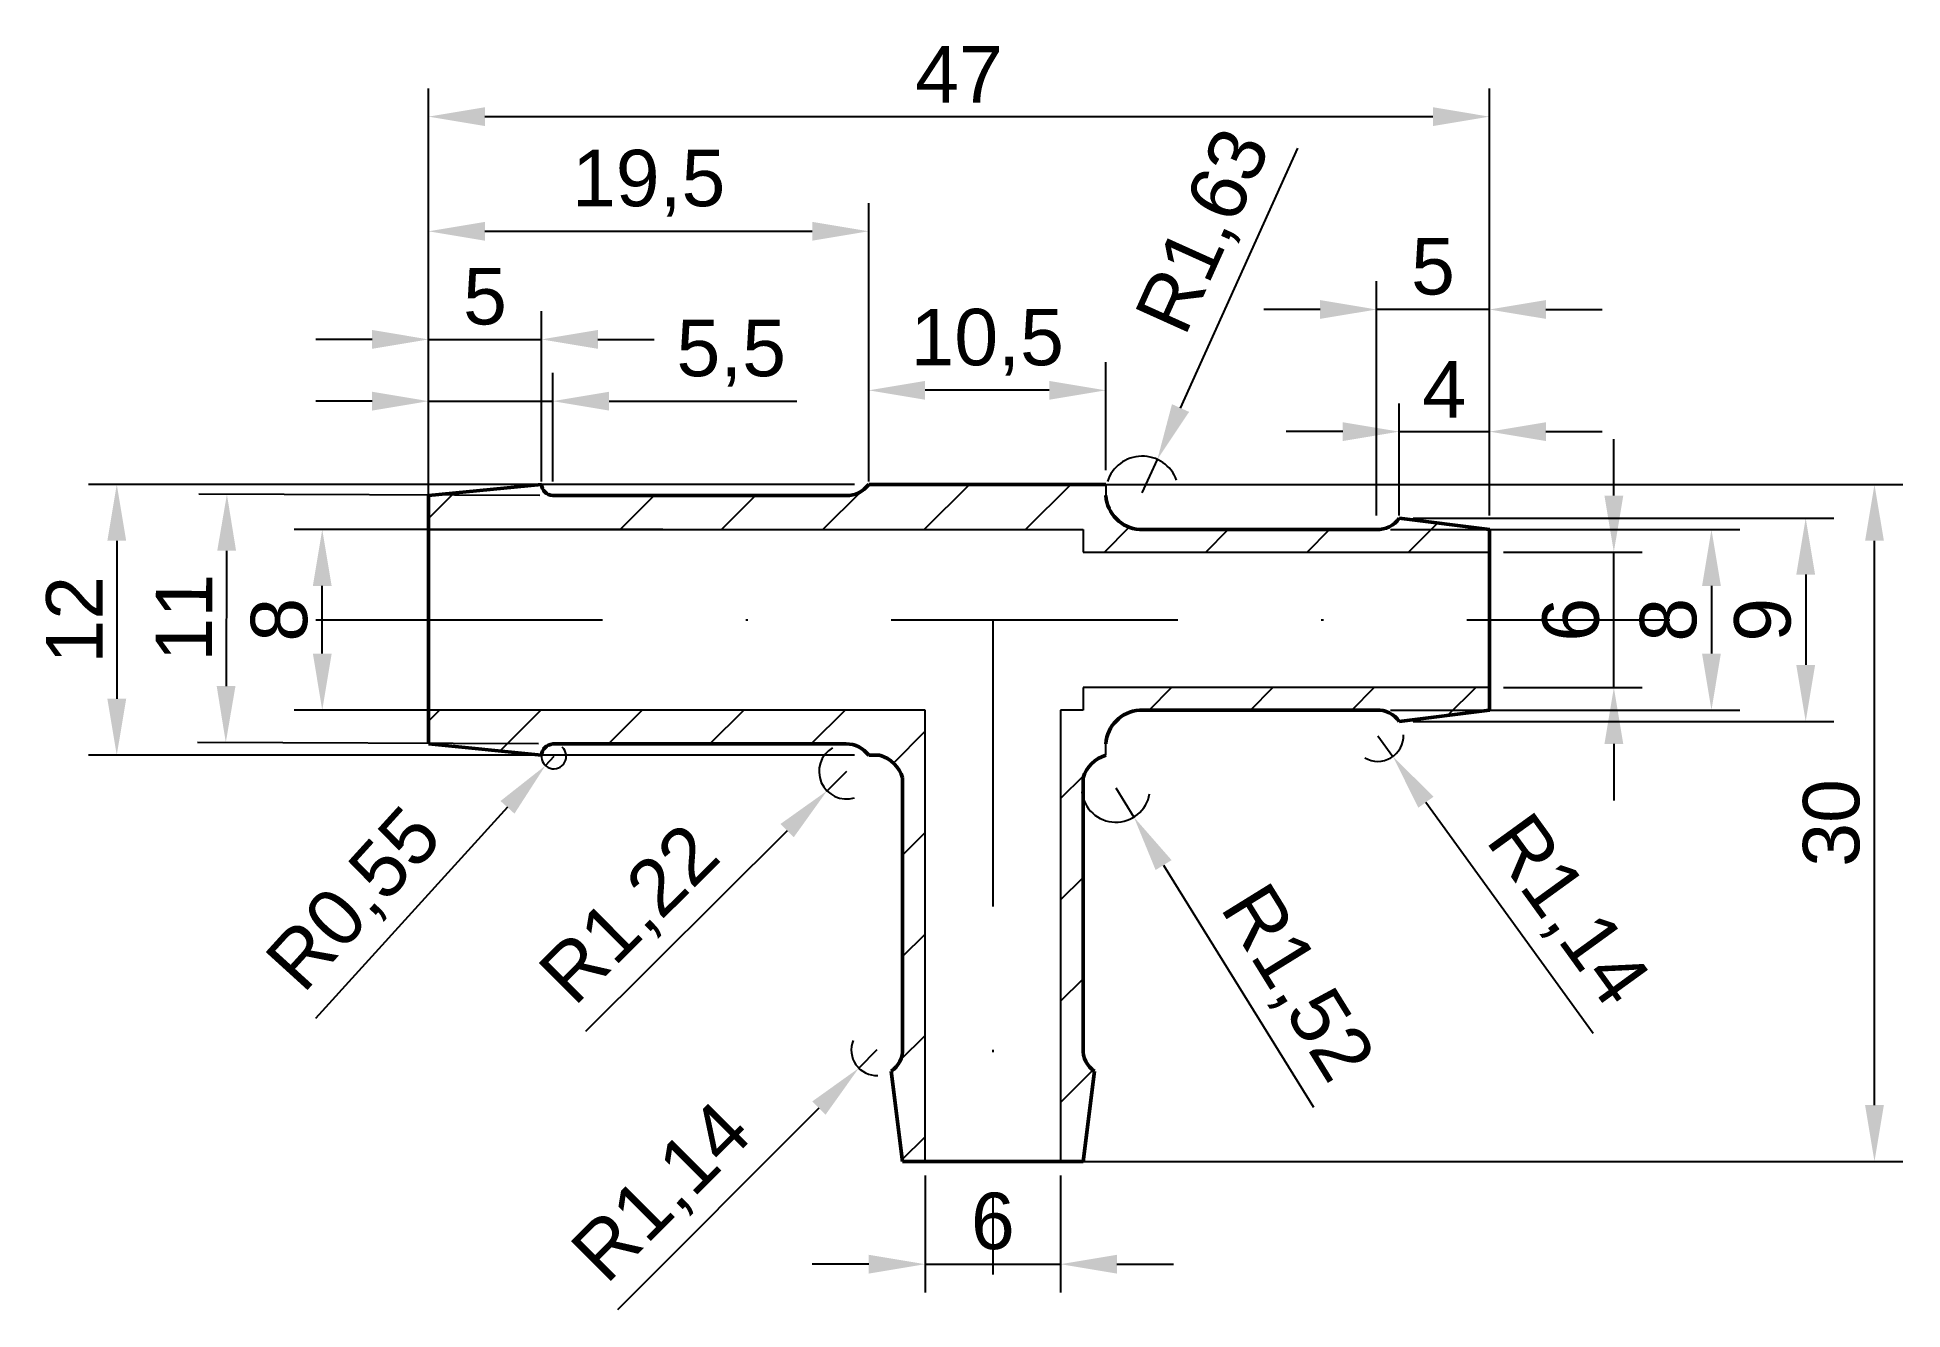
# Model space of a CAD drawing. Header units: millimetres. Extents: x -7.3 to 75.3, y -20.6 to 35.8.
import ezdxf

# ---------------------------------------------------------------- set-up
doc = ezdxf.new("R2010")
doc.units = ezdxf.units.MM
doc.linetypes.add('DASHDOT', pattern=[25.4, 12.7, -6.35, 0, -6.35])
doc.styles.get("Standard").update_dxf_attribs({"font": 'arial.ttf'})
doc.dimstyles.new('ISO-25', dxfattribs={"dimtxt": 2.5, "dimasz": 2.5, "dimexe": 1.25, "dimexo": 0.625, "dimtad": 1, "dimtxsty": 'Standard', "dimcen": 2.5, "dimadec": 0, "dimazin": 0, "dimtfac": 1, "dimtmove": 0, "dimatfit": 3, "dimfxl": 1, "dimarcsym": 0})

# ---------------------------------------------------------------- blocks, each defined once
blk = doc.blocks.new('*D9')
at = {"color": 0, "linetype": 'Continuous', "lineweight": -2}
for p, q in [((29.865, -9.057), (29.062, -9.862)), ((27.296, -11.631), (18.375, -20.566))]:
    blk.add_line(p, q, dxfattribs=at)
blk.add_arc((29.865, -9.057), 1.136, 158.31801, 272.04835, dxfattribs=at)
at = {"color": 0}
blk.add_solid([(27.591, -11.925), (27.001, -11.337), (29.062, -9.862)], dxfattribs=at)
at = {"layer": 'Defpoints', "color": 0}
for p in [(29.865, -9.057), (29.062, -9.862)]:
    blk.add_point(p, dxfattribs=at)
at = {"color": 0, "linetype": 'Continuous', "insert": (20.447, -15.48), "char_height": 2.5, "attachment_point": 5, "rotation": 45.04593}
blk.add_mtext('R1,14', dxfattribs=at)
blk = doc.blocks.new('*D10')
at = {"color": 0, "linetype": 'Continuous', "lineweight": -2}
for p, q in [((20.375, 14), (4.04, 14)), ((5.29, 8.5), (5.29, 11.5)), ((20.375, 6), (4.04, 6))]:
    blk.add_line(p, q, dxfattribs=at)
at = {"color": 0}
for points in [[(5.707, 11.5), (4.874, 11.5), (5.29, 14)], [(4.874, 8.5), (5.707, 8.5), (5.29, 6)]]:
    blk.add_solid(points, dxfattribs=at)
at = {"layer": 'Defpoints', "color": 0}
for p in [(5.29, 14), (21, 14), (21, 6)]:
    blk.add_point(p, dxfattribs=at)
at = {"color": 0, "linetype": 'Continuous', "insert": (3.389, 10), "char_height": 2.5, "attachment_point": 5, "rotation": 90}
blk.add_mtext('8', dxfattribs=at)
blk = doc.blocks.new('*D12')
at = {"color": 0, "linetype": 'Continuous', "lineweight": -2}
for p, q in [((28.875, 16), (-5.064, 16)), ((-3.814, 13.5), (-3.814, 6.5)), ((28.875, 4), (-5.064, 4))]:
    blk.add_line(p, q, dxfattribs=at)
at = {"color": 0}
for points in [[(-3.397, 13.5), (-4.23, 13.5), (-3.814, 16)], [(-4.23, 6.5), (-3.397, 6.5), (-3.814, 4)]]:
    blk.add_solid(points, dxfattribs=at)
at = {"layer": 'Defpoints', "color": 0}
for p in [(29.5, 16), (-3.814, 4), (29.5, 4)]:
    blk.add_point(p, dxfattribs=at)
at = {"color": 0, "linetype": 'Continuous', "insert": (-5.694, 10), "char_height": 2.5, "attachment_point": 5, "rotation": 90}
blk.add_mtext('12', dxfattribs=at)
blk = doc.blocks.new('*D13')
at = {"color": 0, "linetype": 'Continuous', "lineweight": -2}
for p, q in [((14.924, 15.5), (-0.184, 15.567)), ((1.055, 13.062), (1.028, 7.064)), ((14.875, 4.503), (-0.233, 4.569))]:
    blk.add_line(p, q, dxfattribs=at)
at = {"color": 0}
for points in [[(1.472, 13.06), (0.638, 13.064), (1.066, 15.562)], [(0.612, 7.066), (1.445, 7.062), (1.017, 4.564)]]:
    blk.add_solid(points, dxfattribs=at)
at = {"layer": 'Defpoints', "color": 0}
for p in [(15.549, 15.498), (1.017, 4.564), (15.5, 4.5)]:
    blk.add_point(p, dxfattribs=at)
at = {"color": 0, "linetype": 'Continuous', "insert": (-0.838, 10.098), "char_height": 2.5, "attachment_point": 5, "rotation": 89.74707}
blk.add_mtext('11', dxfattribs=at)
blk = doc.blocks.new('*D15')
at = {"color": 0, "linetype": 'Continuous', "lineweight": -2}
for p, q in [((62.513, 15.5), (62.513, 18)), ((57.625, 13), (63.763, 13)), ((62.513, 7), (62.513, 13)), ((57.625, 7), (63.763, 7)), ((62.513, 4.5), (62.513, 2))]:
    blk.add_line(p, q, dxfattribs=at)
at = {"color": 0}
for points in [[(62.096, 15.5), (62.93, 15.5), (62.513, 13)], [(62.93, 4.5), (62.096, 4.5), (62.513, 7)]]:
    blk.add_solid(points, dxfattribs=at)
at = {"layer": 'Defpoints', "color": 0}
for p in [(57, 13), (62.513, 13), (57, 7)]:
    blk.add_point(p, dxfattribs=at)
at = {"color": 0, "linetype": 'Continuous', "insert": (60.612, 10), "char_height": 2.5, "attachment_point": 5, "rotation": 90}
blk.add_mtext('6', dxfattribs=at)
blk = doc.blocks.new('*D16')
at = {"color": 0, "linetype": 'Continuous', "lineweight": -2}
for p, q in [((52.625, 14), (68.088, 14)), ((66.838, 11.5), (66.838, 8.5)), ((52.625, 6), (68.088, 6))]:
    blk.add_line(p, q, dxfattribs=at)
at = {"color": 0}
for points in [[(67.254, 11.5), (66.421, 11.5), (66.838, 14)], [(66.421, 8.5), (67.254, 8.5), (66.838, 6)]]:
    blk.add_solid(points, dxfattribs=at)
at = {"layer": 'Defpoints', "color": 0}
for p in [(52, 14), (52, 6), (66.838, 6)]:
    blk.add_point(p, dxfattribs=at)
at = {"color": 0, "linetype": 'Continuous', "insert": (64.936, 10), "char_height": 2.5, "attachment_point": 5, "rotation": 90}
blk.add_mtext('8', dxfattribs=at)
blk = doc.blocks.new('*D17')
at = {"color": 0, "linetype": 'Continuous', "lineweight": -2}
for p, q in [((38.625, 16), (75.31, 16)), ((74.06, -11.5), (74.06, 13.5)), ((38.625, -14), (75.31, -14))]:
    blk.add_line(p, q, dxfattribs=at)
at = {"color": 0}
for points in [[(74.477, 13.5), (73.644, 13.5), (74.06, 16)], [(73.644, -11.5), (74.477, -11.5), (74.06, -14)]]:
    blk.add_solid(points, dxfattribs=at)
at = {"layer": 'Defpoints', "color": 0}
for p in [(38, 16), (74.06, 16), (38, -14)]:
    blk.add_point(p, dxfattribs=at)
at = {"color": 0, "linetype": 'Continuous', "insert": (72.158, 1), "char_height": 2.5, "attachment_point": 5, "rotation": 90}
blk.add_mtext('30', dxfattribs=at)
blk = doc.blocks.new('*D18')
at = {"color": 0, "linetype": 'Continuous', "lineweight": -2}
for p, q in [((53.625, 14.5), (72.263, 14.5)), ((71.013, 12), (71.013, 8)), ((53.625, 5.5), (72.263, 5.5))]:
    blk.add_line(p, q, dxfattribs=at)
at = {"color": 0}
for points in [[(71.43, 12), (70.596, 12), (71.013, 14.5)], [(70.596, 8), (71.43, 8), (71.013, 5.5)]]:
    blk.add_solid(points, dxfattribs=at)
at = {"layer": 'Defpoints', "color": 0}
for p in [(53, 14.5), (53, 5.5), (71.013, 5.5)]:
    blk.add_point(p, dxfattribs=at)
at = {"color": 0, "linetype": 'Continuous', "insert": (69.111, 10), "char_height": 2.5, "attachment_point": 5, "rotation": 90}
blk.add_mtext('9', dxfattribs=at)
blk = doc.blocks.new('*D21')
at = {"color": 0, "linetype": 'Continuous', "lineweight": -2}
for p, q in [((52, 14.625), (52, 24.998)), ((57, 14.625), (57, 24.998)), ((49.5, 23.748), (47, 23.748)), ((57, 23.748), (52, 23.748)), ((59.5, 23.748), (62, 23.748))]:
    blk.add_line(p, q, dxfattribs=at)
at = {"color": 0}
for points in [[(49.5, 23.332), (49.5, 24.165), (52, 23.748)], [(59.5, 24.165), (59.5, 23.332), (57, 23.748)]]:
    blk.add_solid(points, dxfattribs=at)
at = {"layer": 'Defpoints', "color": 0}
for p in [(52, 23.748), (52, 14), (57, 14)]:
    blk.add_point(p, dxfattribs=at)
at = {"color": 0, "linetype": 'Continuous', "insert": (54.5, 25.645), "char_height": 2.5, "attachment_point": 5}
blk.add_mtext('5', dxfattribs=at)
blk = doc.blocks.new('*D22')
at = {"color": 0, "linetype": 'Continuous', "lineweight": -2}
for p, q in [((29.5, 16.625), (29.5, 21.417)), ((40, 16.625), (40, 21.417)), ((37.5, 20.167), (32, 20.167))]:
    blk.add_line(p, q, dxfattribs=at)
at = {"color": 0}
for points in [[(32, 20.583), (32, 19.75), (29.5, 20.167)], [(37.5, 19.75), (37.5, 20.583), (40, 20.167)]]:
    blk.add_solid(points, dxfattribs=at)
at = {"layer": 'Defpoints', "color": 0}
for p in [(29.5, 20.167), (29.5, 16), (40, 16)]:
    blk.add_point(p, dxfattribs=at)
at = {"color": 0, "linetype": 'Continuous', "insert": (34.75, 22.294), "char_height": 2.5, "attachment_point": 5}
blk.add_mtext('10,5', dxfattribs=at)
blk = doc.blocks.new('*D24')
at = {"color": 0, "linetype": 'Continuous', "lineweight": -2}
for p, q in [((43.316, 19.382), (48.508, 30.903)), ((41.621, 15.621), (42.289, 17.103))]:
    blk.add_line(p, q, dxfattribs=at)
blk.add_arc((41.621, 15.621), 1.626, 20.52054, 162.1068, dxfattribs=at)
at = {"color": 0}
blk.add_solid([(42.936, 19.554), (43.696, 19.211), (42.289, 17.103)], dxfattribs=at)
at = {"layer": 'Defpoints', "color": 0}
for p in [(42.289, 17.103), (41.621, 15.621)]:
    blk.add_point(p, dxfattribs=at)
at = {"color": 0, "linetype": 'Continuous', "insert": (44.486, 27.156), "char_height": 2.5, "attachment_point": 5, "rotation": 65.74144}
blk.add_mtext('R1,63', dxfattribs=at)
blk = doc.blocks.new('*D25')
at = {"color": 0, "linetype": 'Continuous', "lineweight": -2}
for p, q in [((52.057, 4.865), (52.724, 3.944)), ((54.19, 1.919), (61.592, -8.309))]:
    blk.add_line(p, q, dxfattribs=at)
blk.add_arc((52.057, 4.865), 1.136, 239.16655, 2.04835, dxfattribs=at)
at = {"color": 0}
blk.add_solid([(54.527, 2.163), (53.852, 1.675), (52.724, 3.944)], dxfattribs=at)
at = {"layer": 'Defpoints', "color": 0}
for p in [(52.057, 4.865), (52.724, 3.944)]:
    blk.add_point(p, dxfattribs=at)
at = {"color": 0, "linetype": 'Continuous', "insert": (60.347, -2.96), "char_height": 2.5, "attachment_point": 5, "rotation": 305.89448}
blk.add_mtext('R1,14', dxfattribs=at)
blk = doc.blocks.new('*D26')
at = {"color": 0, "linetype": 'Continuous', "lineweight": -2}
for p, q in [((40.45, 2.55), (41.249, 1.259)), ((42.565, -0.867), (49.202, -11.59))]:
    blk.add_line(p, q, dxfattribs=at)
blk.add_arc((40.45, 2.55), 1.518, 186.50533, 350.36425, dxfattribs=at)
at = {"color": 0}
blk.add_solid([(42.919, -0.648), (42.211, -1.086), (41.249, 1.259)], dxfattribs=at)
at = {"layer": 'Defpoints', "color": 0}
for p in [(40.45, 2.55), (41.249, 1.259)]:
    blk.add_point(p, dxfattribs=at)
at = {"color": 0, "linetype": 'Continuous', "insert": (48.35, -6.172), "char_height": 2.5, "attachment_point": 5, "rotation": 301.75451}
blk.add_mtext('R1,52', dxfattribs=at)
blk = doc.blocks.new('*D27')
at = {"color": 0, "linetype": 'Continuous', "lineweight": -2}
for p, q in [((28.516, 3.282), (27.653, 2.422)), ((25.883, 0.657), (16.951, -8.246))]:
    blk.add_line(p, q, dxfattribs=at)
blk.add_arc((28.516, 3.282), 1.218, 120.4857, 286.6508, dxfattribs=at)
at = {"color": 0}
blk.add_solid([(26.177, 0.362), (25.589, 0.952), (27.653, 2.422)], dxfattribs=at)
at = {"layer": 'Defpoints', "color": 0}
for p in [(28.516, 3.282), (27.653, 2.422)]:
    blk.add_point(p, dxfattribs=at)
at = {"color": 0, "linetype": 'Continuous', "insert": (19.03, -3.17), "char_height": 2.5, "attachment_point": 5, "rotation": 44.90775}
blk.add_mtext('R1,22', dxfattribs=at)
blk = doc.blocks.new('*D28')
at = {"color": 0, "linetype": 'Continuous', "lineweight": -2}
for p, q in [((15.55, 3.95), (15.178, 3.541)), ((13.497, 1.692), (4.984, -7.672))]:
    blk.add_line(p, q, dxfattribs=at)
blk.add_arc((15.55, 3.95), 0.552, 174.80557, 47.72404, dxfattribs=at)
at = {"color": 0}
blk.add_solid([(13.805, 1.411), (13.188, 1.972), (15.178, 3.541)], dxfattribs=at)
at = {"layer": 'Defpoints', "color": 0}
for p in [(15.178, 3.541), (15.55, 3.95)]:
    blk.add_point(p, dxfattribs=at)
at = {"color": 0, "linetype": 'Continuous', "insert": (6.825, -2.484), "char_height": 2.5, "attachment_point": 5, "rotation": 47.72485}
blk.add_mtext('R0,55', dxfattribs=at)
blk = doc.blocks.new('*D29')
at = {"color": 0, "linetype": 'Continuous', "lineweight": -2}
for p, q in [((32, -14.625), (32, -19.8)), ((38, -14.625), (38, -19.8)), ((29.5, -18.55), (27, -18.55)), ((32, -18.55), (38, -18.55)), ((40.5, -18.55), (43, -18.55))]:
    blk.add_line(p, q, dxfattribs=at)
at = {"color": 0}
for points in [[(29.5, -18.967), (29.5, -18.134), (32, -18.55)], [(40.5, -18.134), (40.5, -18.967), (38, -18.55)]]:
    blk.add_solid(points, dxfattribs=at)
at = {"layer": 'Defpoints', "color": 0}
for p in [(32, -14), (38, -14), (38, -18.55)]:
    blk.add_point(p, dxfattribs=at)
at = {"color": 0, "linetype": 'Continuous', "insert": (35, -16.649), "char_height": 2.5, "attachment_point": 5}
blk.add_mtext('6', dxfattribs=at)
blk = doc.blocks.new('*D31')
at = {"color": 0, "linetype": 'Continuous', "lineweight": -2}
for p, q in [((10, 16.125), (10, 28.463)), ((29.5, 16.125), (29.5, 28.463)), ((12.5, 27.213), (27, 27.213))]:
    blk.add_line(p, q, dxfattribs=at)
at = {"color": 0}
for points in [[(12.5, 27.63), (12.5, 26.796), (10, 27.213)], [(27, 26.796), (27, 27.63), (29.5, 27.213)]]:
    blk.add_solid(points, dxfattribs=at)
at = {"layer": 'Defpoints', "color": 0}
for p in [(29.5, 27.213), (10, 15.5), (29.5, 15.5)]:
    blk.add_point(p, dxfattribs=at)
at = {"color": 0, "linetype": 'Continuous', "insert": (19.75, 29.34), "char_height": 2.5, "attachment_point": 5}
blk.add_mtext('19,5', dxfattribs=at)
blk = doc.blocks.new('*D33')
at = {"color": 0, "linetype": 'Continuous', "lineweight": -2}
for p, q in [((53, 14.625), (53, 19.587)), ((57, 14.625), (57, 19.587)), ((50.5, 18.337), (48, 18.337)), ((53, 18.337), (57, 18.337)), ((59.5, 18.337), (62, 18.337))]:
    blk.add_line(p, q, dxfattribs=at)
at = {"color": 0}
for points in [[(50.5, 17.92), (50.5, 18.753), (53, 18.337)], [(59.5, 18.753), (59.5, 17.92), (57, 18.337)]]:
    blk.add_solid(points, dxfattribs=at)
at = {"layer": 'Defpoints', "color": 0}
for p in [(57, 18.337), (53, 14), (57, 14)]:
    blk.add_point(p, dxfattribs=at)
at = {"color": 0, "linetype": 'Continuous', "insert": (55, 20.212), "char_height": 2.5, "attachment_point": 5}
blk.add_mtext('4', dxfattribs=at)
blk = doc.blocks.new('*D34')
at = {"color": 0, "linetype": 'Continuous', "lineweight": -2}
for p, q in [((10, 16.125), (10, 23.673)), ((15, 16.125), (15, 23.673)), ((7.5, 22.423), (5, 22.423)), ((10, 22.423), (15, 22.423)), ((17.5, 22.423), (20, 22.423))]:
    blk.add_line(p, q, dxfattribs=at)
at = {"color": 0}
for points in [[(7.5, 22.006), (7.5, 22.84), (10, 22.423)], [(17.5, 22.84), (17.5, 22.006), (15, 22.423)]]:
    blk.add_solid(points, dxfattribs=at)
at = {"layer": 'Defpoints', "color": 0}
for p in [(15, 22.423), (10, 15.5), (15, 15.5)]:
    blk.add_point(p, dxfattribs=at)
at = {"color": 0, "linetype": 'Continuous', "insert": (12.5, 24.319), "char_height": 2.5, "attachment_point": 5}
blk.add_mtext('5', dxfattribs=at)
blk = doc.blocks.new('*D35')
at = {"color": 0, "linetype": 'Continuous', "lineweight": -2}
for p, q in [((10, 16.125), (10, 20.936)), ((15.5, 16.125), (15.5, 20.936)), ((7.5, 19.686), (5, 19.686)), ((10, 19.686), (15.5, 19.686)), ((18, 19.686), (26.32, 19.686))]:
    blk.add_line(p, q, dxfattribs=at)
at = {"color": 0}
for points in [[(7.5, 19.269), (7.5, 20.103), (10, 19.686)], [(18, 20.103), (18, 19.269), (15.5, 19.686)]]:
    blk.add_solid(points, dxfattribs=at)
at = {"layer": 'Defpoints', "color": 0}
for p in [(15.5, 19.686), (10, 15.5), (15.5, 15.5)]:
    blk.add_point(p, dxfattribs=at)
at = {"color": 0, "linetype": 'Continuous', "insert": (23.41, 21.808), "char_height": 2.5, "attachment_point": 5}
blk.add_mtext('5,5', dxfattribs=at)
blk = doc.blocks.new('*D36')
at = {"color": 0, "linetype": 'Continuous', "lineweight": -2}
for p, q in [((10, 14.625), (10, 33.542)), ((57, 14.625), (57, 33.542)), ((12.5, 32.292), (54.5, 32.292))]:
    blk.add_line(p, q, dxfattribs=at)
at = {"color": 0}
for points in [[(12.5, 32.709), (12.5, 31.875), (10, 32.292)], [(54.5, 31.875), (54.5, 32.709), (57, 32.292)]]:
    blk.add_solid(points, dxfattribs=at)
at = {"layer": 'Defpoints', "color": 0}
for p in [(57, 32.292), (10, 14), (57, 14)]:
    blk.add_point(p, dxfattribs=at)
at = {"color": 0, "linetype": 'Continuous', "insert": (33.5, 34.167), "char_height": 2.5, "attachment_point": 5}
blk.add_mtext('47', dxfattribs=at)

msp = doc.modelspace()

# ---------------------------------------------------------------- hatches: boundary and pattern name
at = {"linetype": 'Continuous'}
h = msp.add_hatch(dxfattribs=at)
h.set_pattern_fill('ANSI31', color=256, style=0)
h.paths.add_polyline_path([(41.5, 14, -0.371172), (40, 15.5), (40, 16), (29.5, 16, -0.243025), (28.5, 15.5), (15.5, 15.5, -0.36205), (15, 16), (10, 15.5), (10, 14), (39, 14), (39, 13), (57, 13), (57, 14), (53, 14.5, -0.262954), (52, 14)])
h = msp.add_hatch(dxfattribs=at)
h.set_pattern_fill('ANSI31', color=256, style=0)
h.paths.add_polyline_path([(57, 6), (57, 7), (39, 7), (39, 6), (38, 6), (38, -14), (39, -14), (39.5, -10, -0.262954), (39, -9), (39, 3, -0.247041), (40, 4), (40, 4.5, -0.371172), (41.5, 6), (52, 6, -0.262954), (53, 5.5)])
h = msp.add_hatch(dxfattribs=at)
h.set_pattern_fill('ANSI31', color=256, style=0)
h.paths.add_polyline_path([(32, -14), (32, 6), (10, 6), (10, 4.5), (15, 4, -0.36205), (15.5, 4.5), (28.5, 4.5, -0.243025), (29.5, 4), (30, 4, -0.247041), (31, 3), (31, -9, -0.262954), (30.5, -10), (31, -14)])

# ---------------------------------------------------------------- linework, layer by layer
at = {"linetype": 'Continuous', "lineweight": 50}
for p, q in [((10, 15.5), (15, 16)), ((29.5, 16), (40, 16)), ((10, 14), (10, 15.5)), ((15.5, 15.5), (28.5, 15.5)), ((57, 14), (53, 14.5)), ((10, 6), (10, 14)), ((41.5, 14), (52, 14)), ((57, 13), (57, 14)), ((57, 13), (57, 7)), ((57, 7), (57, 6)), ((10, 6), (10, 4.5)), ((41.5, 6), (52, 6)), ((57, 6), (53, 5.5)), ((10, 4.5), (15, 4)), ((15.5, 4.5), (28.5, 4.5)), ((29.5, 4), (30, 4)), ((31, 3), (31, -9)), ((39, 3), (39, -9)), ((31, -14), (30.5, -10)), ((39, -14), (39.5, -10)), ((32, -14), (31, -14)), ((38, -14), (32, -14)), ((38, -14), (39, -14))]:
    msp.add_line(p, q, dxfattribs=at)
at = {"linetype": 'Continuous'}
for p, q in [((39, 16), (39, 16)), ((40, 16), (40, 15.5)), ((10, 14), (39, 14)), ((39, 14), (39, 13)), ((39, 13), (57, 13)), ((57, 7), (39, 7)), ((39, 7), (39, 6)), ((32, 6), (10, 6)), ((32, -14), (32, 6)), ((39, 6), (38, 6)), ((38, 6), (38, -14)), ((40, 4), (40, 4.5))]:
    msp.add_line(p, q, dxfattribs=at)
at = {"linetype": 'DASHDOT'}
for p, q in [((5, 10), (65, 10)), ((35, 10), (35, -19))]:
    msp.add_line(p, q, dxfattribs=at)
at = {"linetype": 'Continuous', "lineweight": 50}
for centre, radius, start, end in [((15.55, 16.05), 0.552, 185.19443, 264.80557), ((28.516, 16.718), 1.218, 269.24608, 323.88402), ((41.621, 15.621), 1.626, 184.27293, 265.72707), ((52.057, 15.135), 1.136, 267.09983, 326.03027), ((41.621, 4.379), 1.626, 94.27293, 175.72707), ((52.057, 4.865), 1.136, 33.96973, 92.90017), ((15.55, 3.95), 0.552, 95.19443, 174.80557), ((28.516, 3.282), 1.218, 36.11598, 90.75392), ((29.55, 2.55), 1.518, 17.24686, 72.75314), ((40.45, 2.55), 1.518, 107.24686, 162.75314), ((29.865, -9.057), 1.136, 303.96973, 2.90017), ((40.135, -9.057), 1.136, 177.09983, 236.03027)]:
    msp.add_arc(centre, radius, start, end, dxfattribs=at)

# ---------------------------------------------------------------- dimensions: what is measured, and where the dimension line sits
at = {"linetype": 'Continuous'}
for base, p1, p2, angle, picture, middle, dimtype in [((57, 32.292), (10, 14), (57, 14), 0, '*D36', (33.5, 32.292), 161), ((52, 23.748), (57, 14), (52, 14), 180, '*D21', (54.5, 23.748), 161), ((29.5, 20.167), (40, 16), (29.5, 16), 180, '*D22', (34.75, 20.167), 161), ((-3.814, 4), (29.5, 16), (29.5, 4), 270, '*D12', (-3.814, 10), 161), ((74.06, 16), (38, -14), (38, 16), 90, '*D17', (74.06, 1), 161), ((1.017, 4.564), (15.549, 15.498), (15.5, 4.5), 269.74707, '*D13', (1.042, 10.089), 161), ((5.29, 14), (21, 6), (21, 14), 90, '*D10', (5.29, 10), 160)]:
    dim = msp.add_linear_dim(base=base, p1=p1, p2=p2, angle=angle, dimstyle='ISO-25', dxfattribs=at)
    dim.commit()
    dim.dimension.update_dxf_attribs({"geometry": picture, "text_midpoint": middle, "dimtype": dimtype})
for center, mpoint, picture, middle in [((41.621, 15.621), (42.289, 17.103), '*D24', (46.426, 26.282)), ((15.55, 3.95), (15.178, 3.541), '*D28', (8.399, -3.915)), ((28.516, 3.282), (27.653, 2.422), '*D27', (20.532, -4.677)), ((52.057, 4.865), (52.724, 3.944), '*D25', (58.624, -4.208)), ((40.45, 2.55), (41.249, 1.259), '*D26', (46.541, -7.292)), ((29.865, -9.057), (29.062, -9.862), '*D9', (21.952, -16.983))]:
    dim = msp.add_radius_dim(center=center, mpoint=mpoint, dimstyle='ISO-25', dxfattribs=at)
    dim.commit()
    dim.dimension.update_dxf_attribs({"geometry": picture, "text_midpoint": middle, "dimtype": 164})
dim = msp.add_linear_dim(base=(29.5, 27.213), p1=(10, 15.5), p2=(29.5, 15.5), dimstyle='ISO-25', dxfattribs=at)
dim.commit()
dim.dimension.update_dxf_attribs({"geometry": '*D31', "text_midpoint": (19.75, 29.34)})
for p1, p2, distance, picture, middle in [((10, 15.5), (15, 15.5), 6.923, '*D34', (12.5, 24.319)), ((10, 15.5), (15.5, 15.5), 4.186, '*D35', (23.41, 21.808)), ((53, 14), (57, 14), 4.337, '*D33', (55, 20.212)), ((57, 7), (57, 13), -5.513, '*D15', (60.612, 10)), ((53, 14.5), (53, 5.5), 18.013, '*D18', (69.111, 10)), ((52, 14), (52, 6), 14.838, '*D16', (64.936, 10)), ((32, -14), (38, -14), -4.55, '*D29', (35, -16.649))]:
    dim = msp.add_aligned_dim(p1=p1, p2=p2, distance=distance, dimstyle='ISO-25', dxfattribs=at)
    dim.commit()
    dim.dimension.update_dxf_attribs({"geometry": picture, "text_midpoint": middle})

doc.saveas('drawing.dxf')
